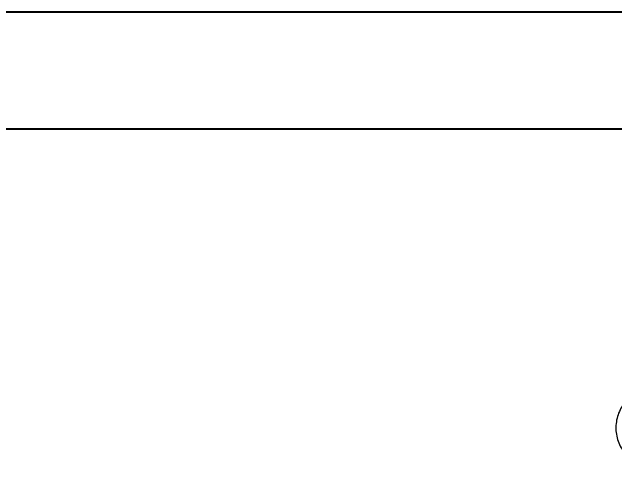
# Model space of a CAD drawing. Header units: millimetres. Extents: x 1852 to 4288, y 681 to 2404.
# Drawn here: x 3432.8 to 3582.6, y 2291.1 to 2404.1 of the extents above; entities that cross this region are included whole.
import ezdxf

# ---------------------------------------------------------------- set-up
doc = ezdxf.new("R2010")
doc.units = ezdxf.units.MM
doc.layers.add('AM_BOR', color=7, linetype='Continuous', lineweight=50)
doc.layers.add('粗实线', color=7, linetype='Continuous', lineweight=40)

# ---------------------------------------------------------------- blocks, each defined once
blk = doc.blocks.new('rA3')
at = {"layer": '粗实线'}
for p, q in [((753.384, 421.26), (333.384, 421.26)), ((748.384, 416.26), (358.384, 416.26))]:
    blk.add_line(p, q, dxfattribs=at)

msp = doc.modelspace()

# ---------------------------------------------------------------- linework, layer by layer
at = {"color": 7, "linetype": 'Continuous', "lineweight": 25}
msp.add_open_spline([(3591.449, 2310.953), (3591.396, 2310.947), (3591.258, 2310.932), (3590.88, 2310.876), (3590.312, 2310.763), (3589.591, 2310.57), (3588.678, 2310.243), (3587.552, 2309.696), (3586.295, 2308.848), (3585.067, 2307.686), (3584.016, 2306.27), (3583.223, 2304.675), (3582.723, 2302.961), (3582.534, 2301.185), (3582.663, 2299.403), (3583.106, 2297.672), (3583.847, 2296.046), (3584.865, 2294.578), (3586.125, 2293.315), (3587.49, 2292.362), (3588.749, 2291.755), (3589.745, 2291.414), (3590.505, 2291.226), (3591.078, 2291.125), (3591.401, 2291.082), (3591.505, 2291.072), (3591.529, 2291.07)], degree=3, knots=[0, 0, 0, 0, 0.0148867, 0.0392673, 0.0620584, 0.0873333, 0.1182037, 0.1585511, 0.2087423, 0.2639748, 0.320539, 0.3773811, 0.4342854, 0.491206, 0.5481328, 0.6050646, 0.6620035, 0.7189518, 0.7759064, 0.832816, 0.878701, 0.9113007, 0.9380514, 0.963413, 0.9915051, 1, 1, 1, 1], dxfattribs=at)

# ---------------------------------------------------------------- block references
at = {"layer": 'AM_BOR', "xscale": 5.80078125, "yscale": 5.80078125, "zscale": 5.80078125}
msp.add_blockref('rA3', (-82.259, -39.496), dxfattribs=at)

doc.saveas('drawing.dxf')
